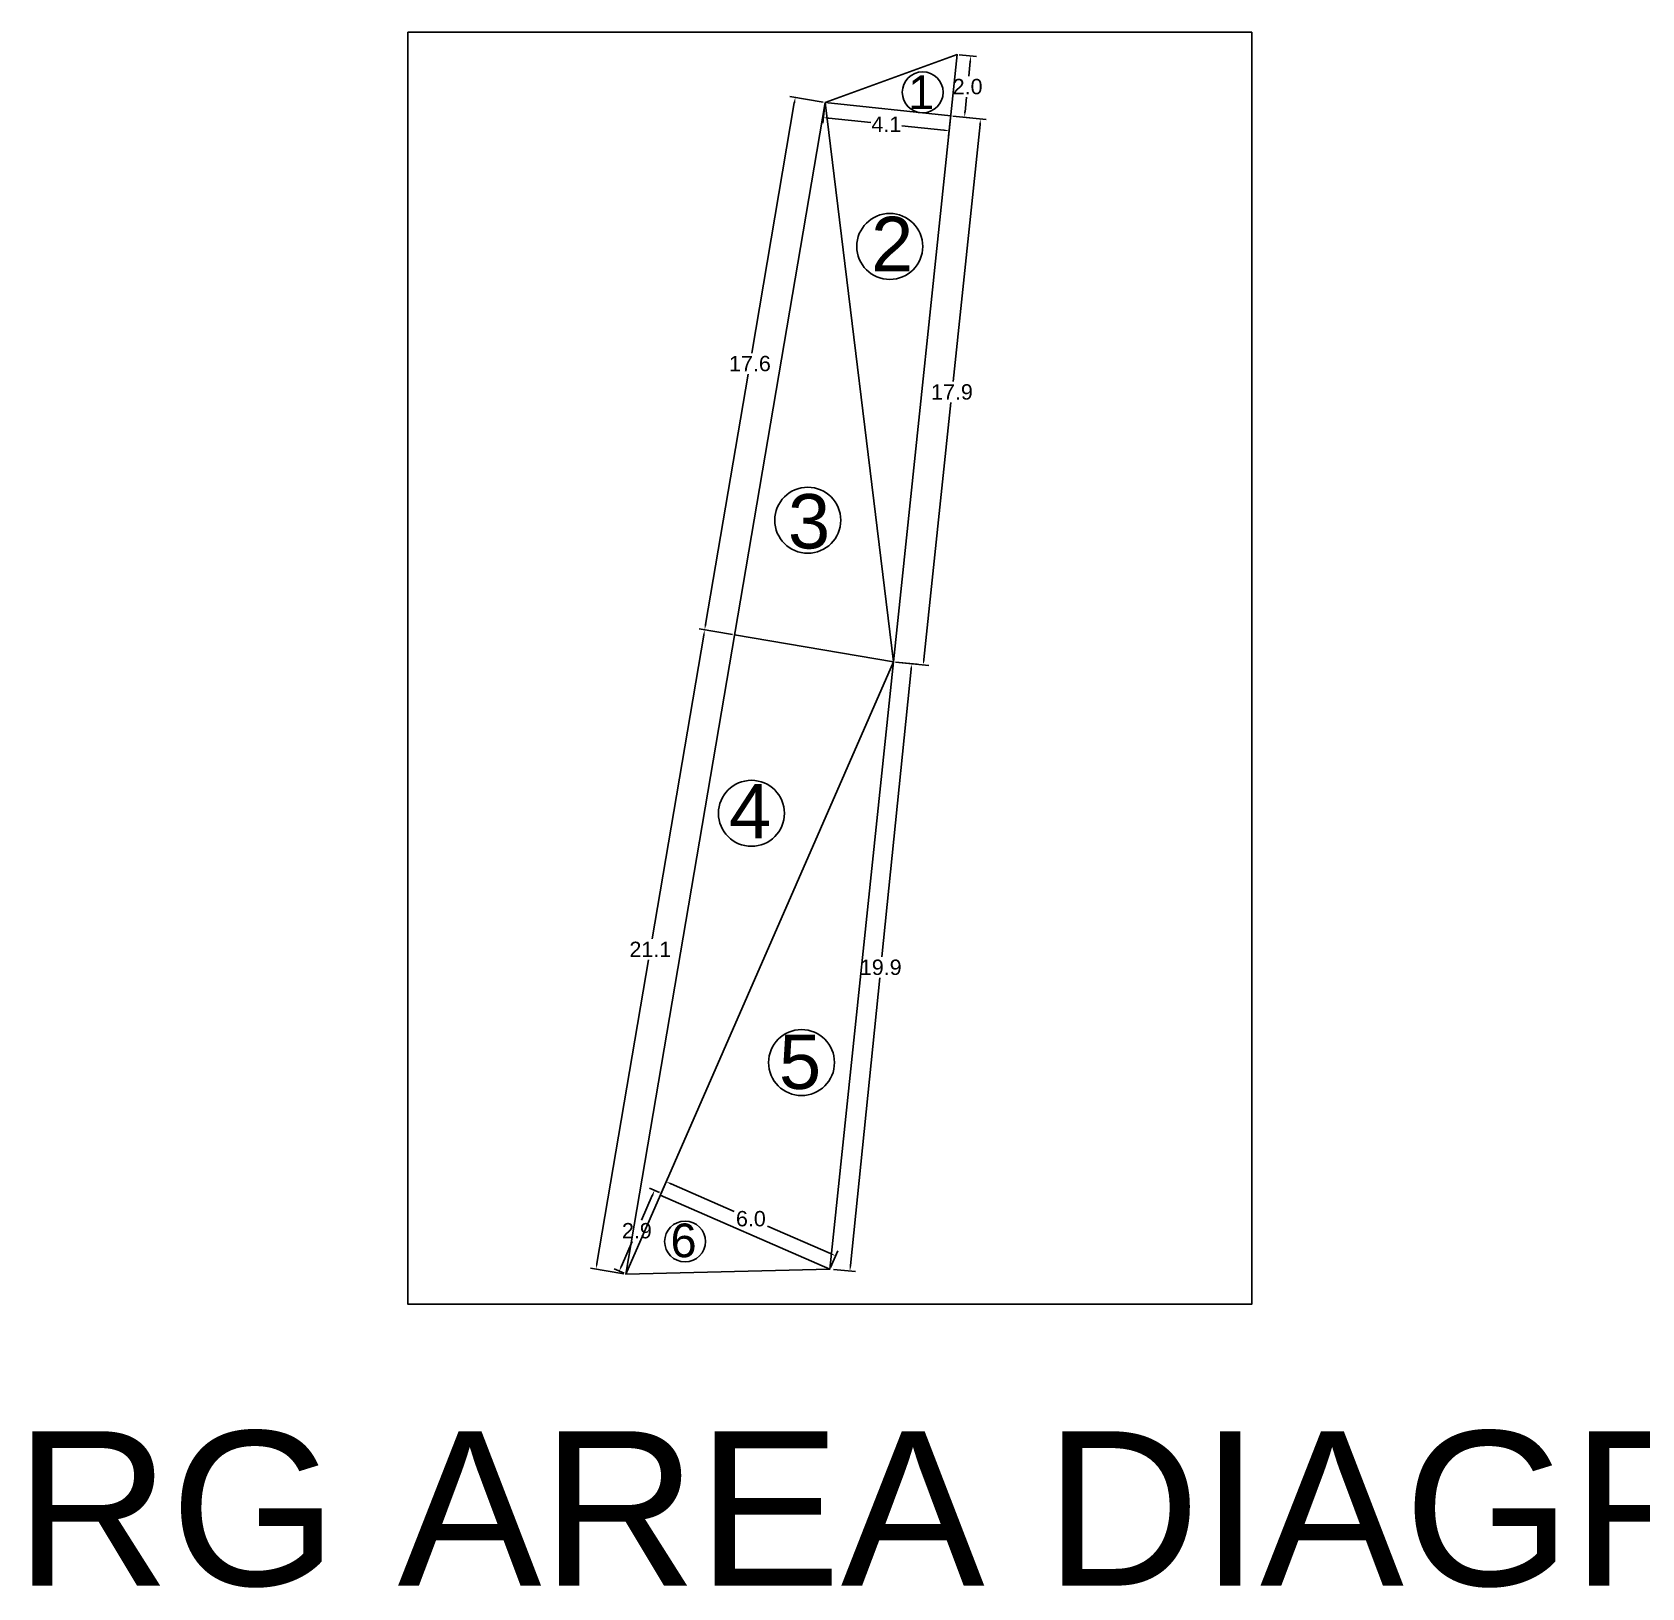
# Model space of a CAD drawing. Header units: metres. Extents: x 15463 to 32022, y 1223 to 33962.
# Drawn here: x 29545.4 to 29597.8, y 4372.2 to 4422.8 of the extents above; entities that cross this region are included whole.
import ezdxf

# ---------------------------------------------------------------- set-up
doc = ezdxf.new("R2010")
doc.units = ezdxf.units.M
doc.header["$LTSCALE"] = 0.1
doc.styles.get("Standard").update_dxf_attribs({"font": 'arial.ttf'})
doc.dimstyles.get("Standard").update_dxf_attribs({"dimtxt": 0.1, "dimasz": 0.18, "dimexe": 0.18, "dimexo": 0.0625, "dimgap": 0.09, "dimtad": 0, "dimtih": 1, "dimtoh": 1, "dimdec": 1, "dimzin": 0, "dimdsep": 46, "dimtxsty": 'Standard', "dimcen": 0.09, "dimadec": 0, "dimazin": 0, "dimtfac": 1, "dimtdec": 1, "dimtofl": 0, "dimtmove": 0, "dimatfit": 3, "dimfxl": 1, "dimtolj": 1, "dimtzin": 0, "dimarcsym": 0})

# ---------------------------------------------------------------- blocks, each defined once
blk = doc.blocks.new('*D83')
at = {"color": 0, "lineweight": -2, "transparency": 16777216}
for p, q in [((29571.204, 4420.449), (29571.14, 4419.844)), ((29571.338, 4420.005), (29572.699, 4419.862)), ((29575.075, 4419.612), (29573.713, 4419.755)), ((29575.298, 4420.019), (29575.235, 4419.415))]:
    blk.add_line(p, q, dxfattribs=at)
at = {"color": 0, "transparency": 16777216}
for points in [[(29571.341, 4420.034), (29571.335, 4419.975), (29571.159, 4420.023)], [(29575.078, 4419.642), (29575.072, 4419.582), (29575.254, 4419.594)]]:
    blk.add_solid(points, dxfattribs=at)
at = {"layer": 'Defpoints', "color": 0, "transparency": 16777216}
for p in [(29571.21, 4420.511), (29575.305, 4420.081), (29575.254, 4419.594)]:
    blk.add_point(p, dxfattribs=at)
at = {"color": 0, "transparency": 16777216, "insert": (29573.206, 4419.808), "char_height": 0.5, "attachment_point": 5}
blk.add_mtext('\\A1;4.1', dxfattribs=at)
blk = doc.blocks.new('*D84')
at = {"color": 0, "lineweight": -2, "transparency": 16777216}
for p, q in [((29575.576, 4422.066), (29576.137, 4422.007)), ((29575.939, 4421.847), (29575.89, 4421.375)), ((29575.768, 4420.214), (29575.817, 4420.685)), ((29575.367, 4420.075), (29575.928, 4420.016))]:
    blk.add_line(p, q, dxfattribs=at)
at = {"color": 0, "transparency": 16777216}
for points in [[(29575.909, 4421.85), (29575.969, 4421.844), (29575.958, 4422.026)], [(29575.738, 4420.217), (29575.797, 4420.21), (29575.749, 4420.035)]]:
    blk.add_solid(points, dxfattribs=at)
at = {"layer": 'Defpoints', "color": 0, "transparency": 16777216}
for p in [(29575.514, 4422.072), (29575.958, 4422.026), (29575.305, 4420.081)]:
    blk.add_point(p, dxfattribs=at)
at = {"color": 0, "transparency": 16777216, "insert": (29575.853, 4421.03), "char_height": 0.5, "attachment_point": 5}
blk.add_mtext('\\A1;2.0', dxfattribs=at)
blk = doc.blocks.new('*D85')
at = {"color": 0, "lineweight": -2, "transparency": 16777216}
for p, q in [((29575.367, 4420.075), (29576.455, 4419.96)), ((29576.257, 4419.8), (29575.379, 4411.437)), ((29574.429, 4402.384), (29575.307, 4410.747)), ((29573.501, 4402.301), (29574.589, 4402.186))]:
    blk.add_line(p, q, dxfattribs=at)
at = {"color": 0, "transparency": 16777216}
for points in [[(29576.227, 4419.803), (29576.287, 4419.797), (29576.276, 4419.979)], [(29574.399, 4402.387), (29574.459, 4402.381), (29574.41, 4402.205)]]:
    blk.add_solid(points, dxfattribs=at)
at = {"layer": 'Defpoints', "color": 0, "transparency": 16777216}
for p in [(29575.305, 4420.081), (29573.439, 4402.307), (29574.41, 4402.205)]:
    blk.add_point(p, dxfattribs=at)
at = {"color": 0, "transparency": 16777216, "insert": (29575.343, 4411.092), "char_height": 0.5, "attachment_point": 5}
blk.add_mtext('\\A1;17.9', dxfattribs=at)
blk = doc.blocks.new('*D86')
at = {"color": 0, "lineweight": -2, "transparency": 16777216}
for p, q in [((29571.149, 4420.521), (29570.062, 4420.706)), ((29570.21, 4420.499), (29568.825, 4412.36)), ((29567.323, 4403.53), (29568.707, 4411.669)), ((29568.201, 4403.198), (29567.115, 4403.383))]:
    blk.add_line(p, q, dxfattribs=at)
at = {"color": 0, "transparency": 16777216}
for points in [[(29570.18, 4420.504), (29570.239, 4420.494), (29570.24, 4420.676)], [(29567.293, 4403.535), (29567.352, 4403.525), (29567.292, 4403.353)]]:
    blk.add_solid(points, dxfattribs=at)
at = {"layer": 'Defpoints', "color": 0, "transparency": 16777216}
for p in [(29570.24, 4420.676), (29571.21, 4420.511), (29568.263, 4403.188)]:
    blk.add_point(p, dxfattribs=at)
at = {"color": 0, "transparency": 16777216, "insert": (29568.766, 4412.015), "char_height": 0.5, "attachment_point": 5}
blk.add_mtext('\\A1;17.6', dxfattribs=at)
blk = doc.blocks.new('*D87')
at = {"color": 0, "lineweight": -2, "transparency": 16777216}
for p, q in [((29565.873, 4385.012), (29566.11, 4385.554)), ((29566.203, 4385.317), (29568.251, 4384.421)), ((29571.389, 4383.048), (29569.342, 4383.944)), ((29571.389, 4382.599), (29571.627, 4383.141))]:
    blk.add_line(p, q, dxfattribs=at)
at = {"color": 0, "transparency": 16777216}
for points in [[(29566.215, 4385.345), (29566.191, 4385.29), (29566.038, 4385.389)], [(29571.401, 4383.076), (29571.377, 4383.021), (29571.554, 4382.976)]]:
    blk.add_solid(points, dxfattribs=at)
at = {"layer": 'Defpoints', "color": 0, "transparency": 16777216}
for p in [(29565.848, 4384.955), (29571.554, 4382.976), (29571.364, 4382.542)]:
    blk.add_point(p, dxfattribs=at)
at = {"color": 0, "transparency": 16777216, "insert": (29568.796, 4384.183), "char_height": 0.5, "attachment_point": 5}
blk.add_mtext('\\A1;6.0', dxfattribs=at)
blk = doc.blocks.new('*D88')
at = {"color": 0, "lineweight": -2, "transparency": 16777216}
for p, q in [((29573.501, 4402.301), (29574.21, 4402.229)), ((29574.013, 4402.068), (29573.06, 4392.71)), ((29572.038, 4382.662), (29572.99, 4392.02)), ((29571.49, 4382.537), (29572.199, 4382.465))]:
    blk.add_line(p, q, dxfattribs=at)
at = {"color": 0, "transparency": 16777216}
for points in [[(29573.983, 4402.071), (29574.042, 4402.065), (29574.031, 4402.247)], [(29572.008, 4382.665), (29572.068, 4382.659), (29572.02, 4382.483)]]:
    blk.add_solid(points, dxfattribs=at)
at = {"layer": 'Defpoints', "color": 0, "transparency": 16777216}
for p in [(29573.439, 4402.307), (29574.031, 4402.247), (29571.428, 4382.543)]:
    blk.add_point(p, dxfattribs=at)
at = {"color": 0, "transparency": 16777216, "insert": (29573.025, 4392.365), "char_height": 0.5, "attachment_point": 5}
blk.add_mtext('\\A1;19.9', dxfattribs=at)
blk = doc.blocks.new('*D89')
at = {"color": 0, "lineweight": -2, "transparency": 16777216}
for p, q in [((29565.587, 4384.941), (29565.235, 4384.136)), ((29565.816, 4385.037), (29565.495, 4385.178)), ((29564.581, 4382.642), (29564.933, 4383.446)), ((29564.666, 4382.408), (29564.344, 4382.549))]:
    blk.add_line(p, q, dxfattribs=at)
at = {"color": 0, "transparency": 16777216}
for points in [[(29565.56, 4384.953), (29565.615, 4384.929), (29565.659, 4385.106)], [(29564.554, 4382.654), (29564.609, 4382.629), (29564.509, 4382.477)]]:
    blk.add_solid(points, dxfattribs=at)
at = {"layer": 'Defpoints', "color": 0, "transparency": 16777216}
for p in [(29565.873, 4385.012), (29564.509, 4382.477), (29564.723, 4382.383)]:
    blk.add_point(p, dxfattribs=at)
at = {"color": 0, "transparency": 16777216, "insert": (29565.084, 4383.791), "char_height": 0.5, "attachment_point": 5}
blk.add_mtext('\\A1;2.9', dxfattribs=at)
blk = doc.blocks.new('*D90')
at = {"color": 0, "lineweight": -2, "transparency": 16777216}
for p, q in [((29568.201, 4403.198), (29567.115, 4403.383)), ((29567.262, 4403.175), (29565.581, 4393.292)), ((29563.783, 4382.726), (29565.464, 4392.61)), ((29564.661, 4382.394), (29563.575, 4382.578))]:
    blk.add_line(p, q, dxfattribs=at)
at = {"color": 0, "transparency": 16777216}
for points in [[(29567.233, 4403.18), (29567.292, 4403.17), (29567.292, 4403.353)], [(29563.753, 4382.731), (29563.812, 4382.721), (29563.753, 4382.548)]]:
    blk.add_solid(points, dxfattribs=at)
at = {"layer": 'Defpoints', "color": 0, "transparency": 16777216}
for p in [(29567.292, 4403.353), (29568.263, 4403.188), (29564.723, 4382.383)]:
    blk.add_point(p, dxfattribs=at)
at = {"color": 0, "transparency": 16777216, "insert": (29565.522, 4392.951), "char_height": 0.5, "attachment_point": 5}
blk.add_mtext('\\A1;21.1', dxfattribs=at)

msp = doc.modelspace()

# ---------------------------------------------------------------- linework, layer by layer
for p, q in [((29571.21, 4420.511), (29573.439, 4402.307)), ((29571.21, 4420.511), (29575.305, 4420.081)), ((29573.439, 4402.307), (29568.263, 4403.188)), ((29573.439, 4402.307), (29564.723, 4382.383)), ((29571.364, 4382.542), (29565.848, 4384.955))]:
    msp.add_line(p, q)
msp.add_lwpolyline([(29557.628, 4422.803), (29585.104, 4422.803), (29585.104, 4381.399), (29557.628, 4381.399)], close=True)
at = {"color": 114, "true_color": 0x139b48}
msp.add_lwpolyline([(29571.21, 4420.511), (29575.514, 4422.072), (29571.364, 4382.542), (29564.723, 4382.383), (29571.21, 4420.511)], dxfattribs=at)
for centre, radius in [((29574.39, 4420.846), 0.665), ((29573.317, 4415.829), 1.074), ((29570.647, 4406.918), 1.074), ((29568.815, 4397.379), 1.074), ((29570.445, 4389.267), 1.074), ((29566.654, 4383.443), 0.665)]:
    msp.add_circle(centre, radius)

# ---------------------------------------------------------------- texts
for s, height, p in [('1', 1.096, (29573.916, 4420.298)), ('2', 1.77, (29572.709, 4415.025)), ('3', 1.77, (29570.003, 4405.999)), ('4', 1.77, (29568.085, 4396.561)), ('5', 1.77, (29569.709, 4388.409)), ('6', 1.096, (29566.179, 4382.931)), ('RG AREA DIAGRAM', 5.024, (29544.821, 4372.243))]:
    msp.add_text(s, height=height).set_placement(p)

# ---------------------------------------------------------------- dimensions: what is measured, and where the dimension line sits
for p1, p2, distance, picture, middle in [((29575.305, 4420.081), (29575.514, 4422.072), -0.446, '*D84', (29575.853, 4421.03)), ((29568.263, 4403.188), (29571.21, 4420.511), 0.984, '*D86', (29568.766, 4412.015)), ((29571.21, 4420.511), (29575.305, 4420.081), -0.49, '*D83', (29573.206, 4419.808)), ((29575.305, 4420.081), (29573.439, 4402.307), 0.976, '*D85', (29575.343, 4411.092)), ((29564.723, 4382.383), (29568.263, 4403.188), 0.984, '*D90', (29565.522, 4392.951)), ((29571.428, 4382.543), (29573.439, 4402.307), -0.595, '*D88', (29573.025, 4392.365)), ((29565.848, 4384.955), (29571.364, 4382.542), 0.474, '*D87', (29568.796, 4384.183)), ((29565.873, 4385.012), (29564.723, 4382.383), -0.233, '*D89', (29565.084, 4383.791))]:
    dim = msp.add_aligned_dim(p1=p1, p2=p2, distance=distance, dimstyle='Standard', override={"dimtxt": 0.5})
    dim.commit()
    dim.dimension.update_dxf_attribs({"geometry": picture, "text_midpoint": middle})

doc.saveas('drawing.dxf')
